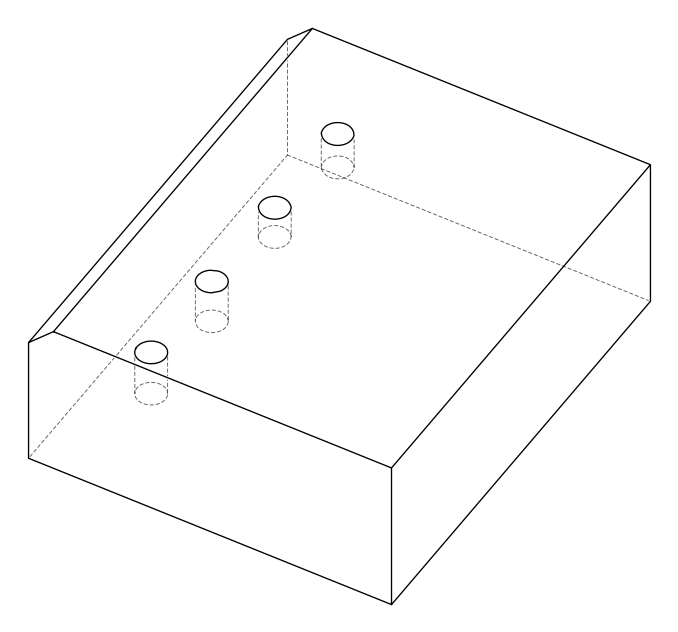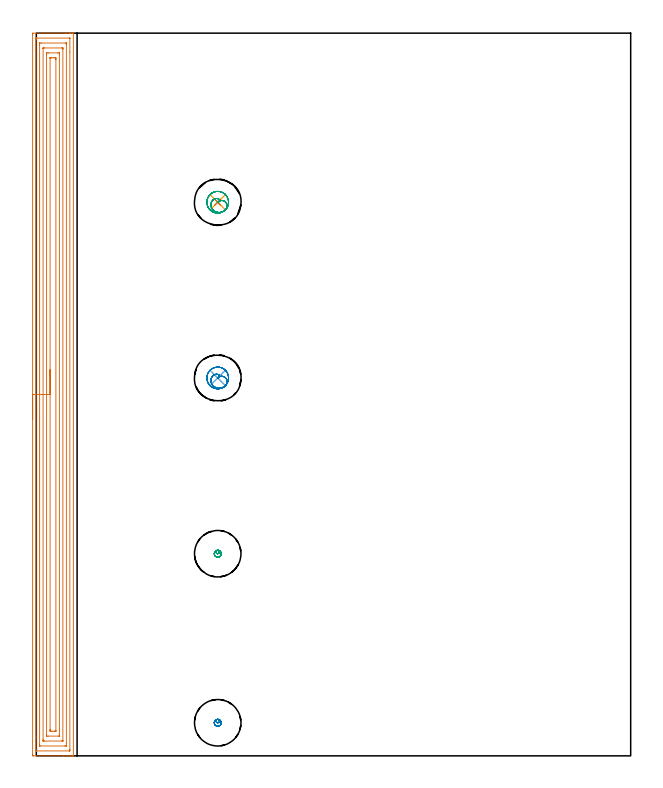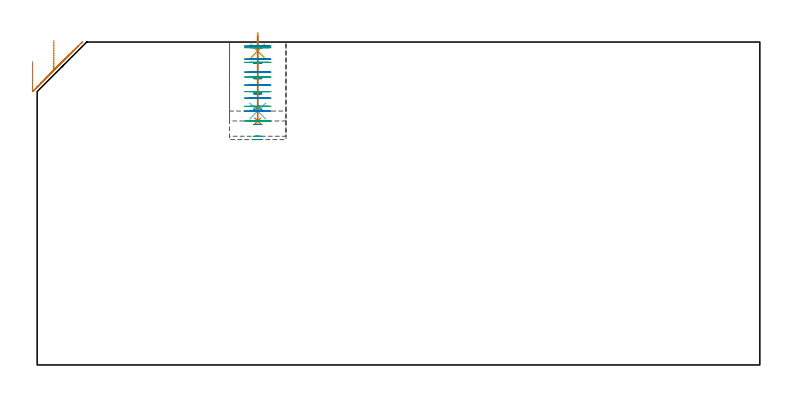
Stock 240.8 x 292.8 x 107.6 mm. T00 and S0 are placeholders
(PLAN: 9 operations, 4 tool changes, 17.8 min)
(1 AREA_MILL | FG_CHAMFER_SURFACE | UGT0205_001 | 14.38 min | 39859 mm3)
(2 MILL_BLIND_HOLE_FROM_SOLID_MATERIAL | STEP1POCKET | UGT0201_008 | Spiral | 0.38 min | 9020 mm3)
(3 MILL_BLIND_HOLE_FROM_SOLID_MATERIAL_1 | STEP1POCKET_1 | UGT0201_008 | Spiral | 0.38 min | 8715 mm3)
(4 SPOT_DRILL | STEP1POCKET_2 | NXT0321_9005460120000 | 0.05 min | 180 mm3)
(5 SPOT_DRILL_1 | STEP1POCKET_3 | NXT0321_9005460120000 | 0.05 min | 185 mm3)
(6 DRILL_BLIND_HOLE_INTO_CENTER | STEP1POCKET_2 | NXT0301_128 | 0.1 min | 2296 mm3)
(7 DRILL_BLIND_HOLE_INTO_CENTER_1 | STEP1POCKET_3 | NXT0301_128 | 0.11 min | 2658 mm3)
(8 MILL_ROUGH_BLIND_HOLE_CONTOUR | STEP1POCKET_2 | NXT0201_013 | Spiral | 1.19 min | 3909 mm3)
(9 MILL_ROUGH_BLIND_HOLE_CONTOUR_1 | STEP1POCKET_3 | NXT0201_013 | Spiral | 1.19 min | 4445 mm3)
(TOOL UGT0205_001 | Chamfer Mill 20 x 3 x 45 deg. | D20 FL50 Z2)
(TOOL UGT0201_008 | End Mill 16 mm | D16 FL32 Z4)
(TOOL NXT0321_9005460120000 | NC Spot Drill, 142deg, 12mm, Carbide, Uncoated | D12 PA142 FL30 Z2)
(TOOL NXT0301_128 | Carbide Drill 12mm [861.1-1200-036A1-GP GC34] | D12 PA150 FL37.4 Z2)
(TOOL NXT0201_013 | ENDMILL 10mm | D10 FL30 Z4)
(OP 1 AREA_MILL)
G17 G21 G94 G90
T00 M6
G54
G17 G0 G90 X-1.5 Y136.4 S1061 M3
G43 Z117.6 H0
Z101.1
G94 G1 Y136.438 Z100.228 F250.
Y136.552 Z99.363
Y136.741 Z98.512
Y137.003 Z97.68
Y137.337 Z96.874
Y137.74 Z96.1
Y138.208 Z95.364
Y138.74 Z94.672
Y139.329 Z94.029
Y139.972 Z93.44
Y140.664 Z92.908
Y141.4 Z92.44
Y142.174 Z92.037
Y142.98 Z91.703
Y143.812 Z91.441
Y144.664 Z91.252
Y145.528 Z91.138
Y146.4 Z91.1
Y292.169
X-1.495 Y292.691 Z91.103
X-1.492 Y292.79 Z91.106
X-1.388 Y292.8 Z91.209
X12.004 Z104.598
X13.395 Z105.991
X13.755 Z106.35
X14.475 Z107.075
X14.696 Z107.296
X14.85 Y292.797 Z107.443
X14.997 Y292.79 Z107.589
X15. Y292.616 Z107.6
Y0.184
X14.997 Y0.01 Z107.589
X14.85 Y0.003 Z107.443
X14.696 Y0. Z107.295
X14.475 Z107.075
X13.755 Z106.35
X12.519 Z105.116
X11.128 Z103.723
X-1.13 Z91.467
X-1.391 Y0.003 Z91.206
X-1.492 Y0.01 Z91.106
X-1.499 Y0.113 Z91.099
X-1.5 Y0.631 Z91.1
Y146.4
X-0.086 Z92.514
Y290.207
X-0.085 Y290.38 Z92.515
X-0.081 Y290.74 Z92.519
X-0.079 Y290.778 Z92.521
X-0.036 Y290.79 Z92.564
X0.073 Y290.796 Z92.673
X0.21 Y290.799 Z92.81
X13.345 Z105.945
X13.524 Y290.794 Z106.124
X13.559 Y290.79 Z106.159
X13.579 Y290.779 Z106.179
X13.581 Y290.739 Z106.181
X13.585 Y290.554 Z106.185
X13.586 Y285.187 Z106.186
Y2.593
X13.585 Y2.42 Z106.185
X13.581 Y2.06 Z106.181
X13.579 Y2.022 Z106.179
X13.536 Y2.01 Z106.136
X13.427 Y2.005 Z106.027
X13.289 Y2.001 Z105.889
X0.155 Z92.755
X-0.025 Y2.006 Z92.575
X-0.059 Y2.01 Z92.541
X-0.079 Y2.021 Z92.521
X-0.081 Y2.061 Z92.519
X-0.085 Y2.246 Z92.515
X-0.086 Y7.618 Z92.514
Y146.4
X1.328 Z93.928
Y287.869
X1.33 Y288.592 Z93.93
X1.332 Y288.759 Z93.932
X1.335 Y288.781 Z93.935
X1.346 Y288.79 Z93.946
X1.395 Y288.795 Z93.995
X1.496 Y288.798 Z94.096
X2.168 Y288.8 Z94.768
X12.004 Z104.604
X12.072 Y288.798 Z104.672
X12.126 Y288.795 Z104.726
X12.157 Y288.791 Z104.757
X12.165 Y288.761 Z104.765
X12.169 Y288.592 Z104.769
X12.171 Y288.421 Z104.771
X12.172 Y4.931 Z104.772
X12.17 Y4.208 Z104.77
X12.168 Y4.041 Z104.768
X12.165 Y4.019 Z104.765
X12.154 Y4.01 Z104.754
X12.105 Y4.005 Z104.705
X12.004 Y4.002 Z104.604
X11.332 Y4. Z103.932
X1.496 Z94.096
X1.428 Y4.002 Z94.028
X1.374 Y4.005 Z93.974
X1.343 Y4.009 Z93.943
X1.335 Y4.039 Z93.935
X1.331 Y4.208 Z93.931
X1.329 Y4.379 Z93.929
X1.328 Y146.4 Z93.928
X2.743 Z95.343
Y286.596
X2.745 Y286.734 Z95.345
X2.747 Y286.776 Z95.347
X2.75 Y286.79 Z95.35
X2.758 Y286.793 Z95.358
X2.811 Y286.796 Z95.411
X3.248 Y286.8 Z95.848
X10.252 Z102.852
X10.688 Y286.793 Z103.288
X10.74 Y286.79 Z103.34
X10.751 Y286.782 Z103.351
X10.753 Y286.765 Z103.353
X10.756 Y286.705 Z103.356
X10.757 Y286.648 Z103.357
Y286.287
Y6.204
X10.755 Y6.066 Z103.355
X10.752 Y6.024 Z103.352
X10.75 Y6.01 Z103.35
X10.742 Y6.007 Z103.342
X10.689 Y6.004 Z103.289
X10.252 Y6. Z102.852
X3.248 Z95.848
X2.812 Y6.007 Z95.412
X2.76 Y6.01 Z95.36
X2.749 Y6.018 Z95.349
X2.747 Y6.035 Z95.347
X2.744 Y6.095 Z95.344
X2.743 Y6.152 Z95.343
Y6.513
Y146.4
X4.157 Z96.757
Y284.12
X4.159 Y284.55 Z96.759
X4.162 Y284.764 Z96.762
X4.163 Y284.784 Z96.763
X4.181 Y284.79 Z96.781
X4.238 Y284.796 Z96.838
X4.334 Y284.799 Z96.934
X4.999 Y284.8 Z97.599
X8.711 Z101.311
X9.237 Y284.797 Z101.837
X9.292 Y284.795 Z101.892
X9.327 Y284.791 Z101.927
X9.336 Y284.759 Z101.936
X9.339 Y284.559 Z101.939
X9.343 Y284.155 Z101.943
Y8.68
X9.341 Y8.25 Z101.941
X9.338 Y8.036 Z101.938
X9.337 Y8.016 Z101.937
X9.319 Y8.01 Z101.919
X9.262 Y8.004 Z101.862
X9.166 Y8.001 Z101.766
X4.789 Y8. Z97.389
X4.263 Y8.003 Z96.863
X4.208 Y8.005 Z96.808
X4.173 Y8.009 Z96.773
X4.164 Y8.041 Z96.764
X4.161 Y8.241 Z96.761
X4.157 Y8.645 Z96.757
Y146.4
X5.571 Z98.171
X5.572 Y282.641 Z98.172
X5.574 Y282.745 Z98.174
X5.577 Y282.78 Z98.177
X5.579 Y282.79 Z98.179
X5.589 Y282.793 Z98.189
X5.645 Y282.797 Z98.245
X5.874 Y282.799 Z98.474
X6.291 Y282.8 Z98.891
X7.167 Z99.767
X7.626 Y282.797 Z100.226
X7.778 Y282.795 Z100.378
X7.899 Y282.79 Z100.499
X7.922 Y282.777 Z100.522
X7.925 Y282.729 Z100.525
X7.927 Y282.641 Z100.527
X7.928 Y282.332 Z100.528
X7.929 Y282.022 Z100.529
X7.928 Y10.159 Z100.528
X7.926 Y10.055 Z100.526
X7.923 Y10.02 Z100.523
X7.921 Y10.01 Z100.521
X7.911 Y10.007 Z100.511
X7.855 Y10.003 Z100.455
X7.626 Y10.001 Z100.226
X7.208 Y10. Z99.808
X6.333 Z98.933
X5.874 Y10.003 Z98.474
X5.722 Y10.005 Z98.322
X5.601 Y10.01 Z98.201
X5.578 Y10.023 Z98.178
X5.575 Y10.07 Z98.175
X5.573 Y10.159 Z98.173
X5.572 Y10.468 Z98.172
X5.571 Y10.778 Z98.171
Y146.4
Y147.272 Z98.209
Y148.137 Z98.323
Y148.988 Z98.512
Y149.82 Z98.774
Y150.626 Z99.108
Y151.4 Z99.511
Y152.136 Z99.98
Y152.828 Z100.511
Y153.471 Z101.1
Y154.06 Z101.743
Y154.592 Z102.435
Y155.06 Z103.171
Y155.463 Z103.945
Y155.797 Z104.751
Y156.059 Z105.583
Y156.248 Z106.435
Y156.362 Z107.3
Y156.4 Z108.171
G0 Z117.6
M5
M2
(OP 2 MILL_BLIND_HOLE_FROM_SOLID_MATERIAL)
G17 G21 G94 G90
T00 M6
G54
G17 G0 G90 X73.5 Y13.4 S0 M3
G43 Z117.6 H0
Z105.529
G94 G3 X74.2 Y14.1 R0.7 F250.
X73.5 Y14.8 R0.7
X72.1 Y13.4 R1.4
X73.5 Y14.8 R-1.4
X72.8 Y14.1 R0.7
X73.5 Y13.4 R0.7
G0 Z100.457
G3 X74.2 Y14.1 R0.7
X73.5 Y14.8 R0.7
X72.1 Y13.4 R1.4
X73.5 Y14.8 R-1.4
X72.8 Y14.1 R0.7
X73.5 Y13.4 R0.7
G0 Z95.386
G3 X74.2 Y14.1 R0.7
X73.5 Y14.8 R0.7
X72.1 Y13.4 R1.4
X73.5 Y14.8 R-1.4
X72.8 Y14.1 R0.7
X73.5 Y13.4 R0.7
G0 Z90.314
G3 X74.2 Y14.1 R0.7
X73.5 Y14.8 R0.7
X72.1 Y13.4 R1.4
X73.5 Y14.8 R-1.4
X72.8 Y14.1 R0.7
X73.5 Y13.4 R0.7
G0 Z85.243
G3 X74.2 Y14.1 R0.7
X73.5 Y14.8 R0.7
X72.1 Y13.4 R1.4
X73.5 Y14.8 R-1.4
X72.8 Y14.1 R0.7
X73.5 Y13.4 R0.7
G0 Z80.171
G3 X74.2 Y14.1 R0.7
X73.5 Y14.8 R0.7
X72.1 Y13.4 R1.4
X73.5 Y14.8 R-1.4
X72.8 Y14.1 R0.7
X73.5 Y13.4 R0.7
G0 Z75.1
G3 X74.2 Y14.1 R0.7
X73.5 Y14.8 R0.7
X72.1 Y13.4 R1.4
X73.5 Y14.8 R-1.4
X72.8 Y14.1 R0.7
X73.5 Y13.4 R0.7
G0 Z117.6
M5
M2
(OP 3 MILL_BLIND_HOLE_FROM_SOLID_MATERIAL_1)
G17 G21 G94 G90
T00 M6
G54
G17 G0 G90 X73.5 Y81.9 S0 M3
G43 Z117.6 H0
Z105.686
G94 G3 X74.2 Y82.6 R0.7 F250.
X73.5 Y83.3 R0.7
X72.1 Y81.9 R1.4
X73.5 Y83.3 R-1.4
X72.8 Y82.6 R0.7
X73.5 Y81.9 R0.7
G0 Z100.771
G3 X74.2 Y82.6 R0.7
X73.5 Y83.3 R0.7
X72.1 Y81.9 R1.4
X73.5 Y83.3 R-1.4
X72.8 Y82.6 R0.7
X73.5 Y81.9 R0.7
G0 Z95.857
G3 X74.2 Y82.6 R0.7
X73.5 Y83.3 R0.7
X72.1 Y81.9 R1.4
X73.5 Y83.3 R-1.4
X72.8 Y82.6 R0.7
X73.5 Y81.9 R0.7
G0 Z90.943
G3 X74.2 Y82.6 R0.7
X73.5 Y83.3 R0.7
X72.1 Y81.9 R1.4
X73.5 Y83.3 R-1.4
X72.8 Y82.6 R0.7
X73.5 Y81.9 R0.7
G0 Z86.029
G3 X74.2 Y82.6 R0.7
X73.5 Y83.3 R0.7
X72.1 Y81.9 R1.4
X73.5 Y83.3 R-1.4
X72.8 Y82.6 R0.7
X73.5 Y81.9 R0.7
G0 Z81.114
G3 X74.2 Y82.6 R0.7
X73.5 Y83.3 R0.7
X72.1 Y81.9 R1.4
X73.5 Y83.3 R-1.4
X72.8 Y82.6 R0.7
X73.5 Y81.9 R0.7
G0 Z76.2
G3 X74.2 Y82.6 R0.7
X73.5 Y83.3 R0.7
X72.1 Y81.9 R1.4
X73.5 Y83.3 R-1.4
X72.8 Y82.6 R0.7
X73.5 Y81.9 R0.7
G0 Z117.6
M5
M2
(OP 4 SPOT_DRILL)
G17 G21 G94 G90
T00 M6
G54
G17 G0 G90 X73.5 Y153.1 S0 M3
G43 Z117.6 H0
G94 G81 G98 Z104.6 F250. R110.6
G80
M5
M2
(OP 5 SPOT_DRILL_1)
G17 G21 G94 G90
T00 M6
G54
G17 G0 G90 X73.5 Y224.3 S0 M3
G43 Z117.6 H0
G94 G81 G98 Z104.6 F250. R110.6
G80
M5
M2
(OP 6 DRILL_BLIND_HOLE_INTO_CENTER)
G17 G21 G94 G90
T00 M6
G54
G17 G0 G90 X73.5 Y153.1 S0 M3
G43 Z117.6 H1
G94 G81 G98 Z84.6 F250. R109.6
G80
M5
M2
(OP 7 DRILL_BLIND_HOLE_INTO_CENTER_1)
G17 G21 G94 G90
T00 M6
G54
G17 G0 G90 X73.5 Y224.3 S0 M3
G43 Z117.6 H1
G94 G81 G98 Z81.3 F250. R109.6
G80
M5
M2
(OP 8 MILL_ROUGH_BLIND_HOLE_CONTOUR)
G17 G21 G94 G90
T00 M6
G54
G17 G0 G90 X73.5 Y153.1 S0 M3
G43 Z117.6 H0
Z106.267
G94 G3 X73.76 Y154.461 R0.706 F250.
X71.454 Y153.91 R2.063
X71.922 Y149.637 R2.904
X76.707 Y150.088 R3.633
X76.512 Y156.307 R4.4
X76.707 Y150.088 R-4.4
X76.61 Y153.198 R2.2
X73.5 Y153.1 R2.2
G0 Z101.933
G3 X73.76 Y154.461 R0.706
X71.454 Y153.91 R2.063
X71.922 Y149.637 R2.904
X76.707 Y150.088 R3.633
X76.512 Y156.307 R4.4
X76.707 Y150.088 R-4.4
X76.61 Y153.198 R2.2
X73.5 Y153.1 R2.2
G0 Z97.6
G3 X73.76 Y154.461 R0.706
X71.454 Y153.91 R2.063
X71.922 Y149.637 R2.904
X76.707 Y150.088 R3.633
X76.512 Y156.307 R4.4
X76.707 Y150.088 R-4.4
X76.61 Y153.198 R2.2
X73.5 Y153.1 R2.2
G0 Z93.267
G3 X73.76 Y154.461 R0.706
X71.454 Y153.91 R2.063
X71.922 Y149.637 R2.904
X76.707 Y150.088 R3.633
X76.512 Y156.307 R4.4
X76.707 Y150.088 R-4.4
X76.61 Y153.198 R2.2
X73.5 Y153.1 R2.2
G0 Z88.933
G3 X73.76 Y154.461 R0.706
X71.454 Y153.91 R2.063
X71.922 Y149.637 R2.904
X76.707 Y150.088 R3.633
X76.512 Y156.307 R4.4
X76.707 Y150.088 R-4.4
X76.61 Y153.198 R2.2
X73.5 Y153.1 R2.2
G0 Z84.6
G3 X73.76 Y154.461 R0.706
X71.454 Y153.91 R2.063
X71.922 Y149.637 R2.904
X76.707 Y150.088 R3.633
X76.512 Y156.307 R4.4
X76.707 Y150.088 R-4.4
X76.61 Y153.198 R2.2
X73.5 Y153.1 R2.2
G0 Z117.6
M5
M2
(OP 9 MILL_ROUGH_BLIND_HOLE_CONTOUR_1)
G17 G21 G94 G90
T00 M6
G54
G17 G0 G90 X73.5 Y224.3 S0 M3
G43 Z117.6 H0
Z105.717
G94 G3 X73.76 Y225.661 R0.706 F250.
X71.454 Y225.11 R2.063
X71.922 Y220.837 R2.904
X76.707 Y221.288 R3.633
X76.512 Y227.507 R4.4
X76.707 Y221.288 R-4.4
X76.61 Y224.398 R2.2
X73.5 Y224.3 R2.2
G0 Z100.833
G3 X73.76 Y225.661 R0.706
X71.454 Y225.11 R2.063
X71.922 Y220.837 R2.904
X76.707 Y221.288 R3.633
X76.512 Y227.507 R4.4
X76.707 Y221.288 R-4.4
X76.61 Y224.398 R2.2
X73.5 Y224.3 R2.2
G0 Z95.95
G3 X73.76 Y225.661 R0.706
X71.454 Y225.11 R2.063
X71.922 Y220.837 R2.904
X76.707 Y221.288 R3.633
X76.512 Y227.507 R4.4
X76.707 Y221.288 R-4.4
X76.61 Y224.398 R2.2
X73.5 Y224.3 R2.2
G0 Z91.067
G3 X73.76 Y225.661 R0.706
X71.454 Y225.11 R2.063
X71.922 Y220.837 R2.904
X76.707 Y221.288 R3.633
X76.512 Y227.507 R4.4
X76.707 Y221.288 R-4.4
X76.61 Y224.398 R2.2
X73.5 Y224.3 R2.2
G0 Z86.183
G3 X73.76 Y225.661 R0.706
X71.454 Y225.11 R2.063
X71.922 Y220.837 R2.904
X76.707 Y221.288 R3.633
X76.512 Y227.507 R4.4
X76.707 Y221.288 R-4.4
X76.61 Y224.398 R2.2
X73.5 Y224.3 R2.2
G0 Z81.3
G3 X73.76 Y225.661 R0.706
X71.454 Y225.11 R2.063
X71.922 Y220.837 R2.904
X76.707 Y221.288 R3.633
X76.512 Y227.507 R4.4
X76.707 Y221.288 R-4.4
X76.61 Y224.398 R2.2
X73.5 Y224.3 R2.2
G0 Z117.6
M5
M2
